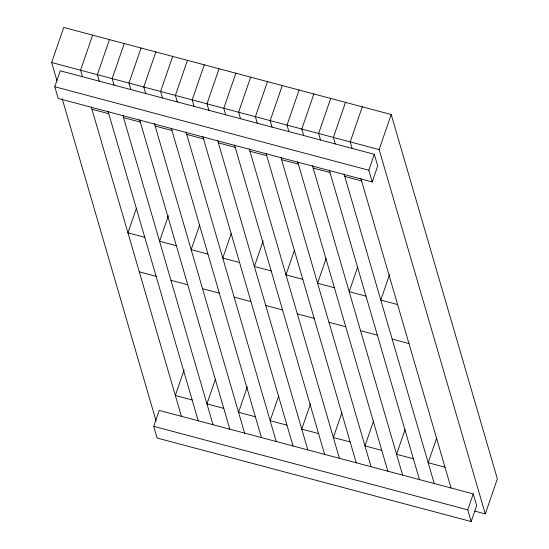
<?xml version="1.0" encoding="UTF-8"?>
<svg xmlns="http://www.w3.org/2000/svg" width="549" height="549" viewBox="0 0 549 549"><rect width="100%" height="100%" fill="white"/><g stroke="black" fill="none" stroke-linecap="round" stroke-linejoin="round"><path stroke-width="0.82" d="M56.918 80.607L51.647 62.517L63.718 27.45L391.211 114.521L497.353 478.838L485.282 513.905L474.542 511.05M54.776 86.749L60.266 70.807L374.308 154.303L377.719 166.011L372.229 181.952L58.194 98.456L54.776 86.749L368.818 170.238L372.229 181.952M92.637 35.136L80.566 70.203L82.46 76.709M109.45 39.61L97.372 74.671L99.273 81.177M124.246 43.543L112.168 78.603L114.062 85.109M141.052 48.01L128.981 83.077L130.875 89.583M155.847 51.942L143.776 87.01L145.67 93.515M172.661 56.417L160.589 91.477L162.483 97.983M136.454 208.14L127.944 232.845L144.758 237.319M187.456 60.349L175.378 95.409L177.279 101.915M204.269 64.816L192.191 99.884L194.085 106.389M168.337 215.75L159.553 241.251L176.366 245.719M219.058 68.749L206.987 103.816L208.881 110.322M235.871 73.216L223.8 108.283L225.694 114.789M199.664 224.946L191.162 249.651L207.968 254.118M250.667 77.155L238.595 112.216L240.489 118.721M267.48 81.623L255.402 116.69L257.303 123.196M153.72 426.347L159.203 410.405L473.245 493.901L476.656 505.608L471.172 521.55L157.131 438.054L153.72 426.347L467.762 509.843L471.172 521.55M184.114 369.985L175.33 395.493L192.143 399.96M231.273 233.352L222.764 258.057L239.577 262.525M282.275 85.555L270.197 120.622L272.091 127.128M299.081 90.022L287.01 125.09L288.904 131.595M215.441 379.187L206.939 403.892L223.752 408.36M263.149 240.956L254.372 266.457L271.185 270.925M313.877 93.961L301.806 129.022L303.7 135.528M330.69 98.429L318.612 133.496L320.513 140.002M247.325 386.791L238.547 412.292L255.354 416.766M294.484 250.159L285.974 274.864L302.787 279.331M345.486 102.361L333.408 137.428L335.302 143.934M362.292 106.829L350.221 141.896L352.115 148.402M278.659 395.994L270.149 420.699L286.962 425.166M326.092 258.558L317.583 283.263L334.396 287.731M368.818 170.238L374.308 154.303M485.282 513.905L379.139 149.582L391.211 114.521M310.535 403.597L301.758 429.098L318.564 433.573M357.694 266.965L349.191 291.67L365.998 296.137M341.869 412.8L333.36 437.505L350.173 441.972M389.577 274.569L380.793 300.07L397.606 304.537M373.471 421.2L364.968 445.905L381.781 450.379M405.08 429.606L396.57 454.311L413.383 458.779M436.688 438.006L428.179 462.711L444.992 467.185M467.762 509.843L473.245 493.901M51.647 62.517L379.139 149.582M91.937 109.237L108.75 113.705M123.539 117.637L140.352 122.111M155.147 126.044L171.961 130.511M186.756 134.443L203.562 138.918M218.358 142.85L235.171 147.317M249.967 151.25L266.773 155.724M281.568 159.656L298.382 164.124M313.177 168.056L329.99 172.53M344.779 176.462L361.592 180.93M139.322 271.879L156.129 276.353M170.924 280.285L187.737 284.753M202.533 288.685L219.346 293.159M234.135 297.091L250.948 301.559M265.743 305.491L282.557 309.965M297.352 313.898L314.158 318.365M328.954 322.297L345.767 326.765M360.563 330.704L377.376 335.171M392.164 339.104L408.978 343.571M360.892 178.528L451.058 487.999M344.079 174.06L434.245 483.532M329.29 170.128L419.45 479.6M312.477 165.654L402.637 475.125M297.682 161.722L387.841 471.193M280.868 157.254L371.035 466.725M266.073 153.322L356.239 462.793M249.267 148.848L339.426 458.326M234.471 144.915L324.631 454.387M217.658 140.448L307.824 449.919M202.862 136.516L293.029 445.987M186.056 132.041L276.216 441.52M171.261 128.109L261.42 437.58M154.447 123.642L244.607 433.113M139.652 119.709L229.818 429.181M122.839 115.235L213.005 424.713M108.05 111.303L198.21 420.774M91.237 106.835L181.396 416.307M62.188 98.703L156.115 421.076"/></g></svg>
